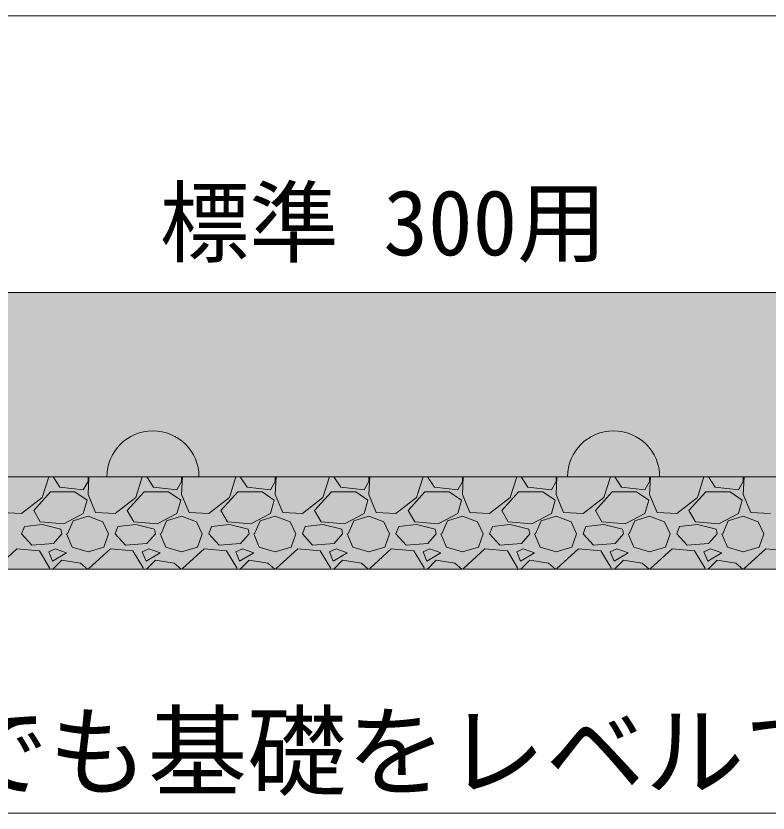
# Model space of a CAD drawing. Units: millimetres at full size; details may follow other scales. Extents: x 284 to 11284, y 191 to 9444.
# Drawn here: x 8167 to 8656, y 6013 to 6532 of the extents above; entities that cross this region are included whole.
import ezdxf
from ezdxf.enums import TextEntityAlignment as Align

# ---------------------------------------------------------------- set-up
doc = ezdxf.new("R2010")
doc.units = ezdxf.units.MM
doc.header["$LTSCALE"] = 15
doc.linetypes.add('USER2', pattern=[1.35, 0.75, -0.6])
for name, color, linetype, lineweight in [('0_2', 7, 'Continuous', 20), ('_0-0_', 7, 'Continuous', 13), ('寸法線', 7, 'Continuous', 9), ('本体', 2, 'Continuous', 20), ('ﾊｯﾁﾝｸﾞ', 7, 'Continuous', 5)]:
    doc.layers.add(name, color=color, linetype=linetype, lineweight=lineweight)
doc.styles.add('ＭＳ ゴシック', font='')
doc.styles.get('ＭＳ ゴシック').set_extended_font_data('MS Gothic')

msp = doc.modelspace()

# ---------------------------------------------------------------- hatches: boundary and pattern name
at = {"layer": 'ﾊｯﾁﾝｸﾞ'}
msp.add_hatch(color=8, dxfattribs=at).paths.add_polyline_path([(6798.93, 6351.95), (6798.93, 6171.95), (9412.84, 6171.95), (9412.84, 6351.95)])

# ---------------------------------------------------------------- linework, layer by layer
at = {"layer": '0_2', "linetype": 'USER2'}
msp.add_line((6798.93, 6351.95), (9412.84, 6351.95), dxfattribs=at)
at = {"layer": '0_2'}
for p, q in [((9412.84, 6231.95), (6798.93, 6231.95)), ((9412.84, 6171.95), (6798.93, 6171.95))]:
    msp.add_line(p, q, dxfattribs=at)
at = {"layer": '寸法線'}
msp.add_lwpolyline([(7291.79, 6171.95), (7450.57, 6013.17), (9120.75, 6013.17)], dxfattribs=at)
at = {"layer": '本体'}
for p, q in [((8108.89, 6531.95), (8702.89, 6531.95)), ((8105.89, 6231.95), (8225.88, 6231.95)), ((8285.89, 6231.95), (8525.89, 6231.95)), ((8585.88, 6231.95), (8705.89, 6231.95))]:
    msp.add_line(p, q, dxfattribs=at)
at = {"layer": '本体', "lineweight": 15}
msp.add_line((8105.89, 6351.95), (8705.89, 6351.95), dxfattribs=at)
for centre in [(8255.89, 6231.95), (8555.89, 6231.95)]:
    msp.add_arc(centre, 30, 0, 180, dxfattribs=at)
at = {"layer": 'ﾊｯﾁﾝｸﾞ'}
for p, q in [((8183.75, 6218.57), (8188.03, 6231.95)), ((8190.88, 6231.95), (8195.33, 6225.28)), ((8214.17, 6231.95), (8213.62, 6220.4)), ((8213.62, 6228.93), (8213.62, 6231.95)), ((8244.71, 6218.57), (8248.99, 6231.95)), ((8251.84, 6231.95), (8256.29, 6225.28)), ((8275.13, 6231.95), (8274.58, 6220.4)), ((8274.58, 6228.93), (8274.58, 6231.95)), ((8305.67, 6218.57), (8309.95, 6231.95)), ((8312.8, 6231.95), (8317.25, 6225.28)), ((8336.09, 6231.95), (8335.54, 6220.4)), ((8335.54, 6228.93), (8335.54, 6231.95)), ((8366.63, 6218.57), (8370.91, 6231.95)), ((8373.76, 6231.95), (8378.21, 6225.28)), ((8397.05, 6231.95), (8396.5, 6220.4)), ((8396.5, 6228.93), (8396.5, 6231.95)), ((8427.59, 6218.57), (8431.87, 6231.95)), ((8434.72, 6231.95), (8439.17, 6225.28)), ((8458.01, 6231.95), (8457.46, 6220.4)), ((8457.46, 6228.93), (8457.46, 6231.95)), ((8488.55, 6218.57), (8492.83, 6231.95)), ((8495.68, 6231.95), (8500.13, 6225.28)), ((8518.97, 6231.95), (8518.42, 6220.4)), ((8518.42, 6228.93), (8518.42, 6231.95)), ((8549.51, 6218.57), (8553.79, 6231.95)), ((8556.64, 6231.95), (8561.09, 6225.28)), ((8579.93, 6231.95), (8579.38, 6220.4)), ((8579.38, 6228.93), (8579.38, 6231.95)), ((8610.47, 6218.57), (8614.75, 6231.95)), ((8617.6, 6231.95), (8622.05, 6225.28)), ((8640.89, 6231.95), (8640.34, 6220.4)), ((8640.34, 6228.93), (8640.34, 6231.95)), ((8210.57, 6223.45), (8213.62, 6228.93)), ((8271.53, 6223.45), (8274.58, 6228.93)), ((8332.49, 6223.45), (8335.54, 6228.93)), ((8393.45, 6223.45), (8396.5, 6228.93)), ((8454.41, 6223.45), (8457.46, 6228.93)), ((8515.37, 6223.45), (8518.42, 6228.93)), ((8576.33, 6223.45), (8579.38, 6228.93)), ((8637.29, 6223.45), (8640.34, 6228.93)), ((8178.26, 6210.04), (8189.23, 6222.23)), ((8189.23, 6222.23), (8205.08, 6222.23)), ((8195.33, 6225.28), (8210.57, 6223.45)), ((8205.08, 6222.23), (8213.01, 6216.74)), ((8213.62, 6220.4), (8218.49, 6208.82)), ((8239.22, 6210.04), (8250.19, 6222.23)), ((8250.19, 6222.23), (8266.04, 6222.23)), ((8256.29, 6225.28), (8271.53, 6223.45)), ((8266.04, 6222.23), (8273.97, 6216.74)), ((8274.58, 6220.4), (8279.45, 6208.82)), ((8300.18, 6210.04), (8311.15, 6222.23)), ((8311.15, 6222.23), (8327, 6222.23)), ((8317.25, 6225.28), (8332.49, 6223.45)), ((8327, 6222.23), (8334.93, 6216.74)), ((8335.54, 6220.4), (8340.41, 6208.82)), ((8361.14, 6210.04), (8372.11, 6222.23)), ((8372.11, 6222.23), (8387.96, 6222.23)), ((8378.21, 6225.28), (8393.45, 6223.45)), ((8387.96, 6222.23), (8395.89, 6216.74)), ((8396.5, 6220.4), (8401.37, 6208.82)), ((8422.1, 6210.04), (8433.07, 6222.23)), ((8433.07, 6222.23), (8448.92, 6222.23)), ((8439.17, 6225.28), (8454.41, 6223.45)), ((8448.92, 6222.23), (8456.85, 6216.74)), ((8457.46, 6220.4), (8462.33, 6208.82)), ((8483.06, 6210.04), (8494.03, 6222.23)), ((8494.03, 6222.23), (8509.88, 6222.23)), ((8500.13, 6225.28), (8515.37, 6223.45)), ((8509.88, 6222.23), (8517.81, 6216.74)), ((8518.42, 6220.4), (8523.29, 6208.82)), ((8544.02, 6210.04), (8554.99, 6222.23)), ((8554.99, 6222.23), (8570.84, 6222.23)), ((8561.09, 6225.28), (8576.33, 6223.45)), ((8570.84, 6222.23), (8578.77, 6216.74)), ((8579.38, 6220.4), (8584.25, 6208.82)), ((8604.98, 6210.04), (8615.95, 6222.23)), ((8615.95, 6222.23), (8631.8, 6222.23)), ((8622.05, 6225.28), (8637.29, 6223.45)), ((8631.8, 6222.23), (8639.73, 6216.74)), ((8640.34, 6220.4), (8645.21, 6208.82)), ((8170.34, 6208.21), (8183.75, 6218.57)), ((8213.01, 6216.74), (8210.57, 6208.21)), ((8231.3, 6208.21), (8244.71, 6218.57)), ((8273.97, 6216.74), (8271.53, 6208.21)), ((8292.26, 6208.21), (8305.67, 6218.57)), ((8334.93, 6216.74), (8332.49, 6208.21)), ((8353.22, 6208.21), (8366.63, 6218.57)), ((8395.89, 6216.74), (8393.45, 6208.21)), ((8414.18, 6208.21), (8427.59, 6218.57)), ((8456.85, 6216.74), (8454.41, 6208.21)), ((8475.14, 6208.21), (8488.55, 6218.57)), ((8517.81, 6216.74), (8515.37, 6208.21)), ((8536.1, 6208.21), (8549.51, 6218.57)), ((8578.77, 6216.74), (8576.33, 6208.21)), ((8597.06, 6208.21), (8610.47, 6218.57)), ((8639.73, 6216.74), (8637.29, 6208.21)), ((8182.53, 6202.72), (8178.26, 6210.04)), ((8243.49, 6202.72), (8239.22, 6210.04)), ((8304.45, 6202.72), (8300.18, 6210.04)), ((8365.41, 6202.72), (8361.14, 6210.04)), ((8426.37, 6202.72), (8422.1, 6210.04)), ((8487.33, 6202.72), (8483.06, 6210.04)), ((8548.29, 6202.72), (8544.02, 6210.04)), ((8609.25, 6202.72), (8604.98, 6210.04)), ((8157.53, 6208.82), (8170.34, 6208.21)), ((8210.57, 6208.21), (8197.77, 6201.5)), ((8203.86, 6203.33), (8213.62, 6206.38)), ((8213.62, 6206.38), (8223.37, 6202.72)), ((8218.49, 6208.82), (8231.3, 6208.21)), ((8271.53, 6208.21), (8258.73, 6201.5)), ((8264.82, 6203.33), (8274.58, 6206.38)), ((8274.58, 6206.38), (8284.33, 6202.72)), ((8279.45, 6208.82), (8292.26, 6208.21)), ((8332.49, 6208.21), (8319.69, 6201.5)), ((8325.78, 6203.33), (8335.54, 6206.38)), ((8335.54, 6206.38), (8345.29, 6202.72)), ((8340.41, 6208.82), (8353.22, 6208.21)), ((8393.45, 6208.21), (8380.65, 6201.5)), ((8386.74, 6203.33), (8396.5, 6206.38)), ((8396.5, 6206.38), (8406.25, 6202.72)), ((8401.37, 6208.82), (8414.18, 6208.21)), ((8454.41, 6208.21), (8441.61, 6201.5)), ((8447.7, 6203.33), (8457.46, 6206.38)), ((8457.46, 6206.38), (8467.21, 6202.72)), ((8462.33, 6208.82), (8475.14, 6208.21)), ((8515.37, 6208.21), (8502.57, 6201.5)), ((8508.66, 6203.33), (8518.42, 6206.38)), ((8518.42, 6206.38), (8528.17, 6202.72)), ((8523.29, 6208.82), (8536.1, 6208.21)), ((8576.33, 6208.21), (8563.53, 6201.5)), ((8569.62, 6203.33), (8579.38, 6206.38)), ((8579.38, 6206.38), (8589.13, 6202.72)), ((8584.25, 6208.82), (8597.06, 6208.21)), ((8637.29, 6208.21), (8624.49, 6201.5)), ((8630.58, 6203.33), (8640.34, 6206.38)), ((8640.34, 6206.38), (8650.09, 6202.72)), ((8645.21, 6208.82), (8658.02, 6208.21)), ((8170.34, 6194.8), (8172.16, 6199.67)), ((8183.75, 6200.89), (8172.16, 6199.67)), ((8197.77, 6201.5), (8182.53, 6202.72)), ((8195.94, 6197.84), (8183.75, 6200.89)), ((8200.21, 6194.8), (8203.86, 6203.33)), ((8223.37, 6202.72), (8227.03, 6194.8)), ((8231.3, 6194.8), (8233.12, 6199.67)), ((8244.71, 6200.89), (8233.12, 6199.67)), ((8258.73, 6201.5), (8243.49, 6202.72)), ((8256.9, 6197.84), (8244.71, 6200.89)), ((8261.17, 6194.8), (8264.82, 6203.33)), ((8284.33, 6202.72), (8287.99, 6194.8)), ((8292.26, 6194.8), (8294.08, 6199.67)), ((8305.67, 6200.89), (8294.08, 6199.67)), ((8319.69, 6201.5), (8304.45, 6202.72)), ((8317.86, 6197.84), (8305.67, 6200.89)), ((8322.13, 6194.8), (8325.78, 6203.33)), ((8345.29, 6202.72), (8348.95, 6194.8)), ((8353.22, 6194.8), (8355.04, 6199.67)), ((8366.63, 6200.89), (8355.04, 6199.67)), ((8380.65, 6201.5), (8365.41, 6202.72)), ((8378.82, 6197.84), (8366.63, 6200.89)), ((8383.09, 6194.8), (8386.74, 6203.33)), ((8406.25, 6202.72), (8409.91, 6194.8)), ((8414.18, 6194.8), (8416, 6199.67)), ((8427.59, 6200.89), (8416, 6199.67)), ((8441.61, 6201.5), (8426.37, 6202.72)), ((8439.78, 6197.84), (8427.59, 6200.89)), ((8444.05, 6194.8), (8447.7, 6203.33)), ((8467.21, 6202.72), (8470.87, 6194.8)), ((8475.14, 6194.8), (8476.96, 6199.67)), ((8488.55, 6200.89), (8476.96, 6199.67)), ((8502.57, 6201.5), (8487.33, 6202.72)), ((8500.74, 6197.84), (8488.55, 6200.89)), ((8505.01, 6194.8), (8508.66, 6203.33)), ((8528.17, 6202.72), (8531.83, 6194.8)), ((8536.1, 6194.8), (8537.92, 6199.67)), ((8549.51, 6200.89), (8537.92, 6199.67)), ((8563.53, 6201.5), (8548.29, 6202.72)), ((8561.7, 6197.84), (8549.51, 6200.89)), ((8565.97, 6194.8), (8569.62, 6203.33)), ((8589.13, 6202.72), (8592.79, 6194.8)), ((8597.06, 6194.8), (8598.88, 6199.67)), ((8610.47, 6200.89), (8598.88, 6199.67)), ((8624.49, 6201.5), (8609.25, 6202.72)), ((8622.66, 6197.84), (8610.47, 6200.89)), ((8626.93, 6194.8), (8630.58, 6203.33)), ((8650.09, 6202.72), (8653.75, 6194.8)), ((8177.04, 6187.48), (8170.34, 6194.8)), ((8196.55, 6194.8), (8191.06, 6188.7)), ((8196.55, 6194.8), (8195.94, 6197.84)), ((8199.6, 6194.8), (8203.25, 6186.26)), ((8223.98, 6186.26), (8227.03, 6194.8)), ((8238, 6187.48), (8231.3, 6194.8)), ((8257.51, 6194.8), (8252.02, 6188.7)), ((8257.51, 6194.8), (8256.9, 6197.84)), ((8260.56, 6194.8), (8264.21, 6186.26)), ((8284.94, 6186.26), (8287.99, 6194.8)), ((8298.96, 6187.48), (8292.26, 6194.8)), ((8318.47, 6194.8), (8312.98, 6188.7)), ((8318.47, 6194.8), (8317.86, 6197.84)), ((8321.52, 6194.8), (8325.17, 6186.26)), ((8345.9, 6186.26), (8348.95, 6194.8)), ((8359.92, 6187.48), (8353.22, 6194.8)), ((8379.43, 6194.8), (8373.94, 6188.7)), ((8379.43, 6194.8), (8378.82, 6197.84)), ((8382.48, 6194.8), (8386.13, 6186.26)), ((8406.86, 6186.26), (8409.91, 6194.8)), ((8420.88, 6187.48), (8414.18, 6194.8)), ((8440.39, 6194.8), (8434.9, 6188.7)), ((8440.39, 6194.8), (8439.78, 6197.84)), ((8443.44, 6194.8), (8447.09, 6186.26)), ((8467.82, 6186.26), (8470.87, 6194.8)), ((8481.84, 6187.48), (8475.14, 6194.8)), ((8501.35, 6194.8), (8495.86, 6188.7)), ((8501.35, 6194.8), (8500.74, 6197.84)), ((8504.4, 6194.8), (8508.05, 6186.26)), ((8528.78, 6186.26), (8531.83, 6194.8)), ((8542.8, 6187.48), (8536.1, 6194.8)), ((8562.31, 6194.8), (8556.82, 6188.7)), ((8562.31, 6194.8), (8561.7, 6197.84)), ((8565.36, 6194.8), (8569.01, 6186.26)), ((8589.74, 6186.26), (8592.79, 6194.8)), ((8603.76, 6187.48), (8597.06, 6194.8)), ((8623.27, 6194.8), (8617.78, 6188.7)), ((8623.27, 6194.8), (8622.66, 6197.84)), ((8626.32, 6194.8), (8629.97, 6186.26)), ((8650.7, 6186.26), (8653.75, 6194.8)), ((8167.29, 6185.04), (8153.27, 6172.24)), ((8181.92, 6183.82), (8167.29, 6185.04)), ((8191.06, 6188.7), (8177.04, 6187.48)), ((8192.28, 6185.04), (8188.01, 6183.21)), ((8199.6, 6182.6), (8192.28, 6185.04)), ((8203.25, 6186.26), (8213.62, 6183.21)), ((8213.62, 6183.21), (8223.98, 6186.26)), ((8228.25, 6185.04), (8214.23, 6172.24)), ((8242.88, 6183.82), (8228.25, 6185.04)), ((8252.02, 6188.7), (8238, 6187.48)), ((8253.24, 6185.04), (8248.97, 6183.21)), ((8260.56, 6182.6), (8253.24, 6185.04)), ((8264.21, 6186.26), (8274.58, 6183.21)), ((8274.58, 6183.21), (8284.94, 6186.26)), ((8289.21, 6185.04), (8275.19, 6172.24)), ((8303.84, 6183.82), (8289.21, 6185.04)), ((8312.98, 6188.7), (8298.96, 6187.48)), ((8314.2, 6185.04), (8309.93, 6183.21)), ((8321.52, 6182.6), (8314.2, 6185.04)), ((8325.17, 6186.26), (8335.54, 6183.21)), ((8335.54, 6183.21), (8345.9, 6186.26)), ((8350.17, 6185.04), (8336.15, 6172.24)), ((8364.8, 6183.82), (8350.17, 6185.04)), ((8373.94, 6188.7), (8359.92, 6187.48)), ((8375.16, 6185.04), (8370.89, 6183.21)), ((8382.48, 6182.6), (8375.16, 6185.04)), ((8386.13, 6186.26), (8396.5, 6183.21)), ((8396.5, 6183.21), (8406.86, 6186.26)), ((8411.13, 6185.04), (8397.11, 6172.24)), ((8425.76, 6183.82), (8411.13, 6185.04)), ((8434.9, 6188.7), (8420.88, 6187.48)), ((8436.12, 6185.04), (8431.85, 6183.21)), ((8443.44, 6182.6), (8436.12, 6185.04)), ((8447.09, 6186.26), (8457.46, 6183.21)), ((8457.46, 6183.21), (8467.82, 6186.26)), ((8472.09, 6185.04), (8458.07, 6172.24)), ((8486.72, 6183.82), (8472.09, 6185.04)), ((8495.86, 6188.7), (8481.84, 6187.48)), ((8497.08, 6185.04), (8492.81, 6183.21)), ((8504.4, 6182.6), (8497.08, 6185.04)), ((8508.05, 6186.26), (8518.42, 6183.21)), ((8518.42, 6183.21), (8528.78, 6186.26)), ((8533.05, 6185.04), (8519.03, 6172.24)), ((8547.68, 6183.82), (8533.05, 6185.04)), ((8556.82, 6188.7), (8542.8, 6187.48)), ((8558.04, 6185.04), (8553.77, 6183.21)), ((8565.36, 6182.6), (8558.04, 6185.04)), ((8569.01, 6186.26), (8579.38, 6183.21)), ((8579.38, 6183.21), (8589.74, 6186.26)), ((8594.01, 6185.04), (8579.99, 6172.24)), ((8608.64, 6183.82), (8594.01, 6185.04)), ((8617.78, 6188.7), (8603.76, 6187.48)), ((8619, 6185.04), (8614.73, 6183.21)), ((8626.32, 6182.6), (8619, 6185.04)), ((8629.97, 6186.26), (8640.34, 6183.21)), ((8640.34, 6183.21), (8650.7, 6186.26)), ((8654.97, 6185.04), (8640.95, 6172.24)), ((8669.6, 6183.82), (8654.97, 6185.04)), ((8188.62, 6172.85), (8181.92, 6183.82)), ((8188.01, 6183.21), (8190.45, 6177.12)), ((8190.45, 6177.12), (8199.6, 6182.6)), ((8249.58, 6172.85), (8242.88, 6183.82)), ((8248.97, 6183.21), (8251.41, 6177.12)), ((8251.41, 6177.12), (8260.56, 6182.6)), ((8310.54, 6172.85), (8303.84, 6183.82)), ((8309.93, 6183.21), (8312.37, 6177.12)), ((8312.37, 6177.12), (8321.52, 6182.6)), ((8371.5, 6172.85), (8364.8, 6183.82)), ((8370.89, 6183.21), (8373.33, 6177.12)), ((8373.33, 6177.12), (8382.48, 6182.6)), ((8432.46, 6172.85), (8425.76, 6183.82)), ((8431.85, 6183.21), (8434.29, 6177.12)), ((8434.29, 6177.12), (8443.44, 6182.6)), ((8493.42, 6172.85), (8486.72, 6183.82)), ((8492.81, 6183.21), (8495.25, 6177.12)), ((8495.25, 6177.12), (8504.4, 6182.6)), ((8554.38, 6172.85), (8547.68, 6183.82)), ((8553.77, 6183.21), (8556.21, 6177.12)), ((8556.21, 6177.12), (8565.36, 6182.6)), ((8615.34, 6172.85), (8608.64, 6183.82)), ((8614.73, 6183.21), (8617.17, 6177.12)), ((8617.17, 6177.12), (8626.32, 6182.6)), ((8196.55, 6177.73), (8190.77, 6171.95)), ((8208.74, 6175.9), (8196.55, 6177.73)), ((8213.26, 6171.95), (8208.74, 6175.9)), ((8257.51, 6177.73), (8251.73, 6171.95)), ((8269.7, 6175.9), (8257.51, 6177.73)), ((8274.22, 6171.95), (8269.7, 6175.9)), ((8318.47, 6177.73), (8312.69, 6171.95)), ((8330.66, 6175.9), (8318.47, 6177.73)), ((8335.18, 6171.95), (8330.66, 6175.9)), ((8379.43, 6177.73), (8373.65, 6171.95)), ((8391.62, 6175.9), (8379.43, 6177.73)), ((8396.14, 6171.95), (8391.62, 6175.9)), ((8440.39, 6177.73), (8434.61, 6171.95)), ((8452.58, 6175.9), (8440.39, 6177.73)), ((8457.1, 6171.95), (8452.58, 6175.9)), ((8501.35, 6177.73), (8495.57, 6171.95)), ((8513.54, 6175.9), (8501.35, 6177.73)), ((8518.06, 6171.95), (8513.54, 6175.9)), ((8562.31, 6177.73), (8556.53, 6171.95)), ((8574.5, 6175.9), (8562.31, 6177.73)), ((8579.02, 6171.95), (8574.5, 6175.9)), ((8623.27, 6177.73), (8617.49, 6171.95)), ((8635.46, 6175.9), (8623.27, 6177.73)), ((8639.98, 6171.95), (8635.46, 6175.9)), ((8188.33, 6171.95), (8188.62, 6172.85)), ((8214.23, 6172.24), (8214.21, 6171.95)), ((8249.29, 6171.95), (8249.58, 6172.85)), ((8275.19, 6172.24), (8275.17, 6171.95)), ((8310.25, 6171.95), (8310.54, 6172.85)), ((8336.15, 6172.24), (8336.13, 6171.95)), ((8371.21, 6171.95), (8371.5, 6172.85)), ((8397.11, 6172.24), (8397.09, 6171.95)), ((8432.17, 6171.95), (8432.46, 6172.85)), ((8458.07, 6172.24), (8458.05, 6171.95)), ((8493.13, 6171.95), (8493.42, 6172.85)), ((8519.03, 6172.24), (8519.01, 6171.95)), ((8554.09, 6171.95), (8554.38, 6172.85)), ((8579.99, 6172.24), (8579.97, 6171.95)), ((8615.05, 6171.95), (8615.34, 6172.85)), ((8640.95, 6172.24), (8640.93, 6171.95))]:
    msp.add_line(p, q, dxfattribs=at)

# ---------------------------------------------------------------- texts
at = {"layer": '_0-0_', "style": 'ＭＳ ゴシック'}
msp.add_text('標準 300用', height=42.72, dxfattribs=at).set_placement((8405.89, 6363.34), align=Align.BOTTOM_CENTER)
at = {"layer": '寸法線', "style": 'ＭＳ ゴシック'}
msp.add_text('天端の勾配がある場合でも基礎をレベルで施行できます。', height=47.47, dxfattribs=at).set_placement((7475.57, 6076.97), align=Align.TOP_LEFT)

doc.saveas('drawing.dxf')
